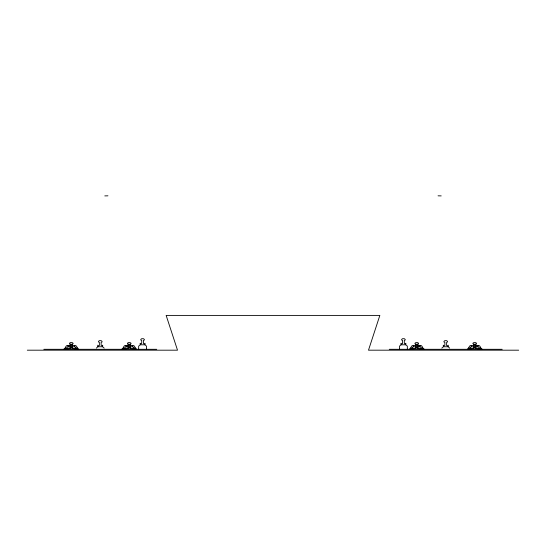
<?xml version="1.0" encoding="UTF-8"?>
<svg xmlns="http://www.w3.org/2000/svg" width="546" height="546" viewBox="0 0 546 546"><rect width="100%" height="100%" fill="white"/><g stroke="black" fill="none" stroke-linecap="round" stroke-linejoin="round"><path stroke-width="0.82" d="M65.165 349.297L65.165 348.007L66.073 346.191L67.124 345.42L70.052 345.42M66.721 349.297L67.308 346.833L70.052 346.833M123.123 349.297L123.123 348.007L124.031 346.191L125.082 345.42L128.01 345.42M124.679 349.297L125.266 346.833L128.01 346.833M410.647 349.297L410.647 348.007L411.554 346.191L412.605 345.42L415.533 345.42M412.203 349.297L412.79 346.833L415.533 346.833M468.605 349.297L468.605 348.007L469.512 346.191L470.563 345.42L473.491 345.42M470.161 349.297L470.748 346.833L473.491 346.833M96.342 348.123L97.795 346.765L102.73 346.765L104.177 348.123M441.823 348.123L443.27 346.765L448.205 346.765L449.658 348.123M98.034 345.993L99.379 345.618L99.379 342.274L98.471 342.035L98.471 341.352L99.379 340.649L101.14 340.649L102.047 341.352L102.047 342.035L101.14 342.274L101.14 345.618L102.491 345.993M140.356 344.035L141.701 343.659L141.701 340.315L140.793 340.069L140.793 339.394L141.701 338.691L143.462 338.691L144.369 339.394L144.369 340.069L143.462 340.315L143.462 343.659L144.806 344.035M401.194 344.035L402.538 343.659L402.538 340.315L401.631 340.069L401.631 339.394L402.538 338.691L404.299 338.691L405.207 339.394L405.207 340.069L404.299 340.315L404.299 343.659L405.644 344.035M443.509 345.993L444.86 345.618L444.86 342.274L443.953 342.035L443.953 341.352L444.86 340.649L446.621 340.649L447.529 341.352L447.529 342.035L446.621 342.274L446.621 345.618L447.966 345.993M104.791 195.898L107.944 195.816M140.117 343.236L140.356 344.806M145.045 343.236L144.806 344.806M400.955 343.236L401.194 344.806M405.883 343.236L405.644 344.806M70.837 344.389L70.052 344.389L70.052 347.863L70.837 347.863M71.724 344.389L72.509 344.389L72.509 347.863L71.724 347.863M128.795 344.389L128.01 344.389L128.01 347.863L128.795 347.863M129.682 344.389L130.467 344.389L130.467 347.863L129.682 347.863M416.318 344.389L415.533 344.389L415.533 347.863L416.318 347.863M417.205 344.389L417.99 344.389L417.99 347.863L417.205 347.863M474.276 344.389L473.491 344.389L473.491 347.863L474.276 347.863M475.163 344.389L475.948 344.389L475.948 347.863L475.163 347.863M97.795 345.195L98.034 346.765M102.73 345.195L102.491 346.765M443.27 345.195L443.509 346.765M448.205 345.195L447.966 346.765M72.509 345.42L75.437 345.42L76.488 346.191L77.395 348.007L77.395 349.297M130.467 345.42L133.395 345.42L134.446 346.191L135.353 348.007L135.353 349.297M417.99 345.42L420.918 345.42L421.969 346.191L422.877 348.007L422.877 349.297M475.948 345.42L478.876 345.42L479.927 346.191L480.835 348.007L480.835 349.297M72.509 346.833L75.252 346.833L75.839 349.297M130.467 346.833L133.21 346.833L133.797 349.297M417.99 346.833L420.734 346.833L421.321 349.297M475.948 346.833L478.692 346.833L479.279 349.297M65.165 348.007L66.721 348.007M75.839 348.007L77.395 348.007M123.123 348.007L124.679 348.007M133.797 348.007L135.353 348.007M410.647 348.007L412.203 348.007M421.321 348.007L422.877 348.007M468.605 348.007L470.161 348.007M479.279 348.007L480.835 348.007M43.803 349.297L156.722 349.297M389.278 349.297L502.197 349.297M27.3 350.184L177.511 350.184L166.148 315.404L379.852 315.404L368.489 350.184L518.7 350.184M438.056 195.816L441.209 195.898M481.865 349.297L481.865 348.744L478.248 348.744L478.248 349.297M477.832 349.297L477.832 348.744L475.163 348.123L475.163 344.13L476.508 343.809L476.508 343.209L475.6 342.588L473.839 342.588L472.932 343.209L472.932 343.809L474.276 344.13L474.276 348.123L471.601 348.744L471.601 349.297M477.791 345.42L477.791 346.833M471.642 345.42L471.642 346.833M471.184 349.297L471.184 348.744L467.574 348.744L467.574 349.297M423.908 349.297L423.908 348.744L420.29 348.744L420.29 349.297M419.833 345.42L419.833 346.833M419.874 349.297L419.874 348.744L417.205 348.123L417.205 344.13L418.55 343.809L418.55 343.209L417.642 342.588L415.881 342.588L414.974 343.209L414.974 343.809L416.318 344.13L416.318 348.123L413.643 348.744L413.643 349.297M413.684 345.42L413.684 346.833M413.226 349.297L413.226 348.744L409.616 348.744L409.616 349.297M407.336 349.297L407.336 346.164L405.883 344.806L400.955 344.806L399.501 346.164L399.501 349.297M146.499 349.297L146.499 346.164L145.045 344.806L140.117 344.806L138.664 346.164L138.664 349.297M136.384 349.297L136.384 348.744L132.774 348.744L132.774 349.297M132.316 345.42L132.316 346.833M132.357 349.297L132.357 348.744L129.682 348.123L129.682 344.13L131.026 343.809L131.026 343.209L130.119 342.588L128.358 342.588L127.45 343.209L127.45 343.809L128.795 344.13L128.795 348.123L126.126 348.744L126.126 349.297M126.167 345.42L126.167 346.833M125.71 349.297L125.71 348.744L122.092 348.744L122.092 349.297M78.426 349.297L78.426 348.744L74.816 348.744L74.816 349.297M74.358 345.42L74.358 346.833M74.399 349.297L74.399 348.744L71.724 348.123L71.724 344.13L73.068 343.809L73.068 343.209L72.161 342.588L70.4 342.588L69.492 343.209L69.492 343.809L70.837 344.13L70.837 348.123L68.168 348.744L68.168 349.297M68.209 345.42L68.209 346.833M67.752 349.297L67.752 348.744L64.135 348.744L64.135 349.297"/></g></svg>
